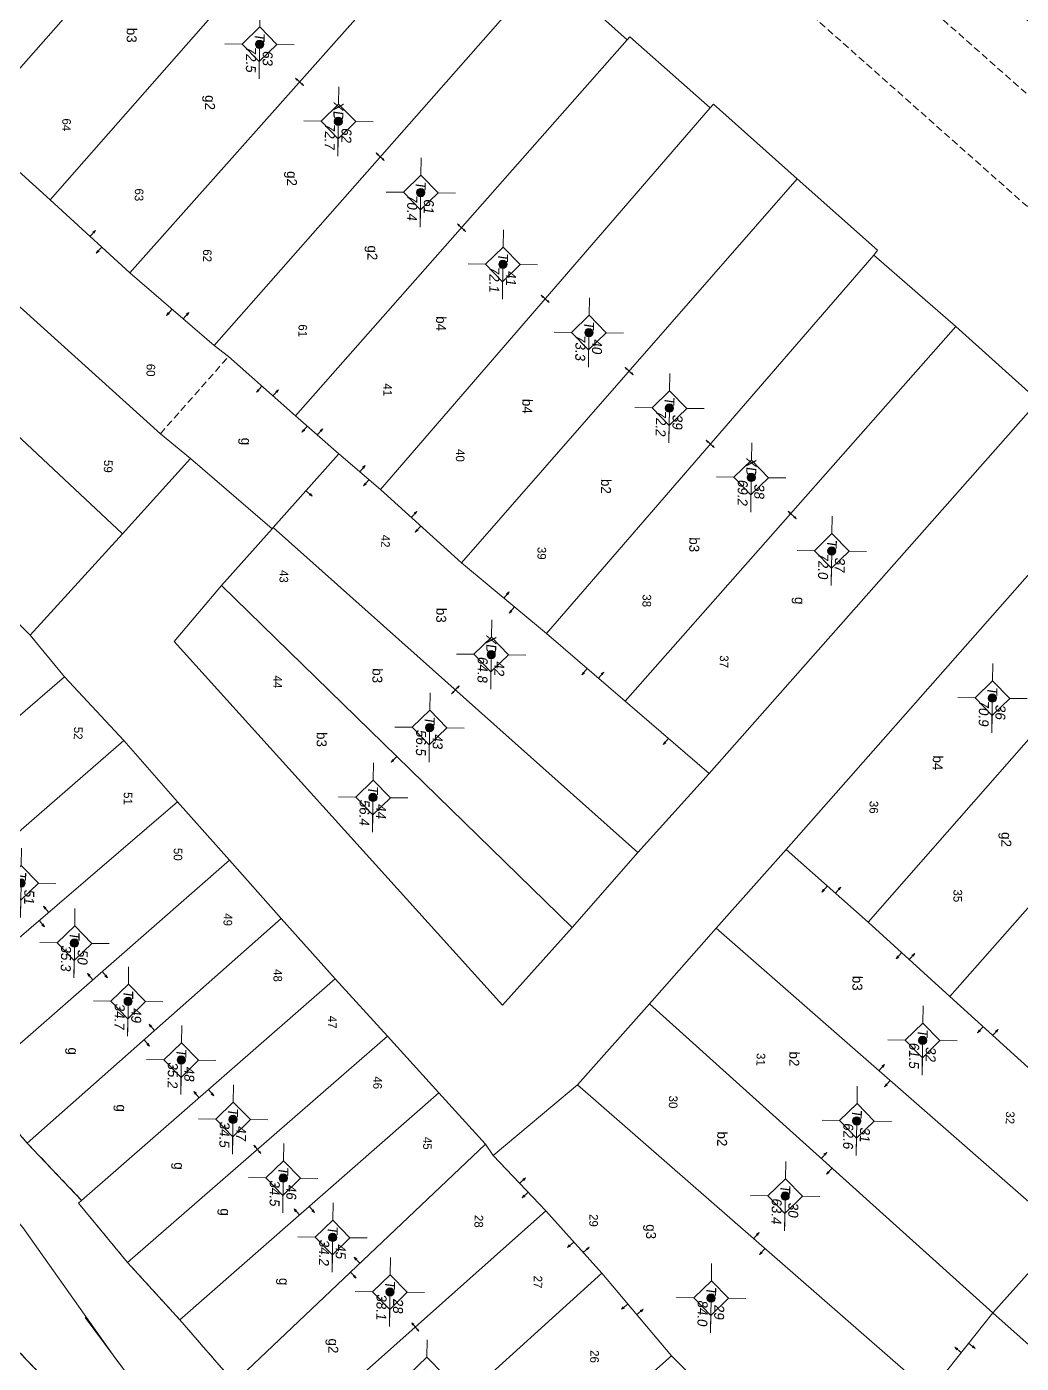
# Model space of a CAD drawing. Extents: x 601689 to 602595, y 1189742 to 1190763.
# Drawn here: x 602429.96 to 602465.83, y 1190289.36 to 1190337.57 of the extents above; entities that cross this region are included whole.
import ezdxf
from ezdxf.enums import TextEntityAlignment as Align

# ---------------------------------------------------------------- set-up
doc = ezdxf.new("R2010")
doc.units = 0
doc.header["$MEASUREMENT"] = 0
doc.linetypes.add('HIDDEN', pattern=[0.375, 0.25, -0.125])
for name, color, linetype in [('10', 250, 'Continuous'), ('11', 7, 'Continuous'), ('13', 7, 'Continuous'), ('14', 7, 'Continuous'), ('15', 7, 'Continuous'), ('16', 7, 'Continuous'), ('22', 7, 'Continuous'), ('53', 7, 'Continuous'), ('57', 7, 'Continuous')]:
    doc.layers.add(name, color=color, linetype=linetype)
doc.layers.get('0').off()
doc.styles.add('TXT', font='vnshx.shx')

# ---------------------------------------------------------------- blocks, each defined once
blk = doc.blocks.new('NH3R')
at = {"layer": '16', "color": 7, "linetype": 'Continuous', "lineweight": 0}
for p, q in [((0, 0), (0.297, -0.005)), ((0.297, -0.005), (0.186, 0.031)), ((0.297, -0.005), (0.189, -0.033))]:
    blk.add_line(p, q, dxfattribs=at)
blk = doc.blocks.new('NH3')
at = {"layer": '16', "color": 7, "linetype": 'Continuous', "lineweight": 0}
for p, q in [((-0.199, -0.002), (-0.113, 0.021)), ((0.197, -0.012), (0.107, 0.015)), ((-0.199, -0.002), (0.197, -0.012)), ((-0.199, -0.002), (-0.116, -0.035)), ((0.197, -0.012), (0.104, -0.027))]:
    blk.add_line(p, q, dxfattribs=at)
blk = doc.blocks.new('*M25252525')
at = {"layer": '13', "color": 3, "linetype": 'Continuous', "lineweight": 0}
blk.add_line((602522.049, 1190129.077), (602523.069, 1190129.077), dxfattribs=at)
at = {"layer": '13', "color": 3, "linetype": 'Continuous', "lineweight": 0, "style": 'TXT', "oblique": 7.6055}
for s, p in [('36', (602522.199, 1190129.377)), ('70.9', (602522.049, 1190128.777))]:
    blk.add_text(s, height=0.36, dxfattribs=at).set_placement(p, align=Align.MIDDLE_LEFT)
blk.add_text('T', height=0.36, dxfattribs=at).set_placement((602521.852, 1190129.077), align=Align.MIDDLE_RIGHT)
blk = doc.blocks.new('*M27272727')
at = {"layer": '13', "color": 3, "linetype": 'Continuous', "lineweight": 0}
blk.add_line((602534.43, 1190126.742), (602535.45, 1190126.742), dxfattribs=at)
at = {"layer": '13', "color": 3, "linetype": 'Continuous', "lineweight": 0, "style": 'TXT', "oblique": 7.6055}
for s, p in [('32', (602534.58, 1190127.042)), ('61.5', (602534.43, 1190126.442))]:
    blk.add_text(s, height=0.36, dxfattribs=at).set_placement(p, align=Align.MIDDLE_LEFT)
blk.add_text('T', height=0.36, dxfattribs=at).set_placement((602534.233, 1190126.742), align=Align.MIDDLE_RIGHT)
blk = doc.blocks.new('*M29292929')
at = {"layer": '13', "color": 3, "linetype": 'Continuous', "lineweight": 0}
blk.add_line((602537.366, 1190124.409), (602538.386, 1190124.409), dxfattribs=at)
at = {"layer": '13', "color": 3, "linetype": 'Continuous', "lineweight": 0, "style": 'TXT', "oblique": 7.6055}
blk.add_text('T', height=0.36, dxfattribs=at).set_placement((602537.169, 1190124.409), align=Align.MIDDLE_RIGHT)
for s, p in [('31', (602537.516, 1190124.709)), ('62.6', (602537.366, 1190124.109))]:
    blk.add_text(s, height=0.36, dxfattribs=at).set_placement(p, align=Align.MIDDLE_LEFT)
blk = doc.blocks.new('*M31313131')
at = {"layer": '13', "color": 3, "linetype": 'Continuous', "lineweight": 0}
blk.add_line((602516.824, 1190123.208), (602517.844, 1190123.208), dxfattribs=at)
at = {"layer": '13', "color": 3, "linetype": 'Continuous', "lineweight": 0, "style": 'TXT', "oblique": 7.6055}
for s, p in [('37', (602516.974, 1190123.508)), ('72.0', (602516.824, 1190122.908))]:
    blk.add_text(s, height=0.36, dxfattribs=at).set_placement(p, align=Align.MIDDLE_LEFT)
blk.add_text('T', height=0.36, dxfattribs=at).set_placement((602516.627, 1190123.208), align=Align.MIDDLE_RIGHT)
blk = doc.blocks.new('*M33333333')
at = {"layer": '13', "color": 3, "linetype": 'Continuous', "lineweight": 0}
blk.add_line((602540.117, 1190121.867), (602541.137, 1190121.867), dxfattribs=at)
at = {"layer": '13', "color": 3, "linetype": 'Continuous', "lineweight": 0, "style": 'TXT', "oblique": 7.6055}
for s, p in [('30', (602540.267, 1190122.167)), ('63.4', (602540.117, 1190121.567))]:
    blk.add_text(s, height=0.36, dxfattribs=at).set_placement(p, align=Align.MIDDLE_LEFT)
blk.add_text('T', height=0.36, dxfattribs=at).set_placement((602539.92, 1190121.867), align=Align.MIDDLE_RIGHT)
blk = doc.blocks.new('*M35353535')
at = {"layer": '13', "color": 3, "linetype": 'Continuous', "lineweight": 0}
blk.add_line((602514.215, 1190120.266), (602515.235, 1190120.266), dxfattribs=at)
at = {"layer": '13', "color": 3, "linetype": 'Continuous', "lineweight": 0, "style": 'TXT', "oblique": 7.6055}
for s, p in [('38', (602514.365, 1190120.566)), ('69.2', (602514.215, 1190119.966))]:
    blk.add_text(s, height=0.36, dxfattribs=at).set_placement(p, align=Align.MIDDLE_LEFT)
blk.add_text('XD', height=0.36, dxfattribs=at).set_placement((602514.096, 1190120.266), align=Align.MIDDLE_RIGHT)
blk = doc.blocks.new('*M36363636')
at = {"layer": '13', "color": 3, "linetype": 'Continuous', "lineweight": 0}
blk.add_line((602543.835, 1190119.249), (602544.855, 1190119.249), dxfattribs=at)
at = {"layer": '13', "color": 3, "linetype": 'Continuous', "lineweight": 0, "style": 'TXT', "oblique": 7.6055}
blk.add_text('T', height=0.36, dxfattribs=at).set_placement((602543.638, 1190119.249), align=Align.MIDDLE_RIGHT)
for s, p in [('29', (602543.985, 1190119.549)), ('84.0', (602543.835, 1190118.949))]:
    blk.add_text(s, height=0.36, dxfattribs=at).set_placement(p, align=Align.MIDDLE_LEFT)
blk = doc.blocks.new('*M38383838')
at = {"layer": '13', "color": 3, "linetype": 'Continuous', "lineweight": 0}
blk.add_line((602511.756, 1190117.279), (602512.776, 1190117.279), dxfattribs=at)
at = {"layer": '13', "color": 3, "linetype": 'Continuous', "lineweight": 0, "style": 'TXT', "oblique": 7.6055}
blk.add_text('T', height=0.36, dxfattribs=at).set_placement((602511.559, 1190117.279), align=Align.MIDDLE_RIGHT)
for s, p in [('39', (602511.906, 1190117.579)), ('72.2', (602511.756, 1190116.979))]:
    blk.add_text(s, height=0.36, dxfattribs=at).set_placement(p, align=Align.MIDDLE_LEFT)
blk = doc.blocks.new('*M40404040')
at = {"layer": '13', "color": 3, "linetype": 'Continuous', "lineweight": 0}
blk.add_line((602509.075, 1190114.337), (602510.095, 1190114.337), dxfattribs=at)
at = {"layer": '13', "color": 3, "linetype": 'Continuous', "lineweight": 0, "style": 'TXT', "oblique": 7.6055}
blk.add_text('T', height=0.36, dxfattribs=at).set_placement((602508.878, 1190114.337), align=Align.MIDDLE_RIGHT)
for s, p in [('40', (602509.225, 1190114.637)), ('73.3', (602509.075, 1190114.037))]:
    blk.add_text(s, height=0.36, dxfattribs=at).set_placement(p, align=Align.MIDDLE_LEFT)
blk = doc.blocks.new('*M43434343')
at = {"layer": '13', "color": 3, "linetype": 'Continuous', "lineweight": 0}
blk.add_line((602506.659, 1190111.2), (602507.679, 1190111.2), dxfattribs=at)
at = {"layer": '13', "color": 3, "linetype": 'Continuous', "lineweight": 0, "style": 'TXT', "oblique": 7.6055}
for s, p in [('41', (602506.809, 1190111.5)), ('72.1', (602506.659, 1190110.9))]:
    blk.add_text(s, height=0.36, dxfattribs=at).set_placement(p, align=Align.MIDDLE_LEFT)
blk.add_text('T', height=0.36, dxfattribs=at).set_placement((602506.462, 1190111.2), align=Align.MIDDLE_RIGHT)
blk = doc.blocks.new('*M44444444')
at = {"layer": '13', "color": 3, "linetype": 'Continuous', "lineweight": 0}
blk.add_line((602520.739, 1190110.981), (602521.759, 1190110.981), dxfattribs=at)
at = {"layer": '13', "color": 3, "linetype": 'Continuous', "lineweight": 0, "style": 'TXT', "oblique": 7.6055}
blk.add_text('XD', height=0.36, dxfattribs=at).set_placement((602520.62, 1190110.981), align=Align.MIDDLE_RIGHT)
for s, p in [('42', (602520.889, 1190111.281)), ('64.8', (602520.739, 1190110.681))]:
    blk.add_text(s, height=0.36, dxfattribs=at).set_placement(p, align=Align.MIDDLE_LEFT)
blk = doc.blocks.new('*M46464646')
at = {"layer": '13', "color": 3, "linetype": 'Continuous', "lineweight": 0}
blk.add_line((602523.404, 1190108.798), (602524.424, 1190108.798), dxfattribs=at)
at = {"layer": '13', "color": 3, "linetype": 'Continuous', "lineweight": 0, "style": 'TXT', "oblique": 7.6055}
for s, p in [('43', (602523.554, 1190109.098)), ('56.5', (602523.404, 1190108.498))]:
    blk.add_text(s, height=0.36, dxfattribs=at).set_placement(p, align=Align.MIDDLE_LEFT)
blk.add_text('T', height=0.36, dxfattribs=at).set_placement((602523.207, 1190108.798), align=Align.MIDDLE_RIGHT)
blk = doc.blocks.new('*M47474747')
at = {"layer": '13', "color": 3, "linetype": 'Continuous', "lineweight": 0}
blk.add_line((602504.11, 1190108.198), (602505.13, 1190108.198), dxfattribs=at)
at = {"layer": '13', "color": 3, "linetype": 'Continuous', "lineweight": 0, "style": 'TXT', "oblique": 7.6055}
for s, p in [('61', (602504.26, 1190108.498)), ('70.4', (602504.11, 1190107.898))]:
    blk.add_text(s, height=0.36, dxfattribs=at).set_placement(p, align=Align.MIDDLE_LEFT)
blk.add_text('T', height=0.36, dxfattribs=at).set_placement((602503.913, 1190108.198), align=Align.MIDDLE_RIGHT)
blk = doc.blocks.new('*M48484848')
at = {"layer": '13', "color": 3, "linetype": 'Continuous', "lineweight": 0}
blk.add_line((602543.785, 1190107.665), (602544.805, 1190107.665), dxfattribs=at)
at = {"layer": '13', "color": 3, "linetype": 'Continuous', "lineweight": 0, "style": 'TXT', "oblique": 7.6055}
blk.add_text('T', height=0.36, dxfattribs=at).set_placement((602543.588, 1190107.665), align=Align.MIDDLE_RIGHT)
for s, p in [('28', (602543.935, 1190107.965)), ('38.1', (602543.785, 1190107.365))]:
    blk.add_text(s, height=0.36, dxfattribs=at).set_placement(p, align=Align.MIDDLE_LEFT)
blk = doc.blocks.new('*M49494949')
at = {"layer": '13', "color": 3, "linetype": 'Continuous', "lineweight": 0}
blk.add_line((602525.954, 1190106.795), (602526.974, 1190106.795), dxfattribs=at)
at = {"layer": '13', "color": 3, "linetype": 'Continuous', "lineweight": 0, "style": 'TXT', "oblique": 7.6055}
for s, p in [('44', (602526.104, 1190107.095)), ('56.4', (602525.954, 1190106.495))]:
    blk.add_text(s, height=0.36, dxfattribs=at).set_placement(p, align=Align.MIDDLE_LEFT)
blk.add_text('T', height=0.36, dxfattribs=at).set_placement((602525.757, 1190106.795), align=Align.MIDDLE_RIGHT)
blk = doc.blocks.new('*M50505050')
at = {"layer": '13', "color": 3, "linetype": 'Continuous', "lineweight": 0}
blk.add_line((602541.847, 1190105.569), (602542.867, 1190105.569), dxfattribs=at)
at = {"layer": '13', "color": 3, "linetype": 'Continuous', "lineweight": 0, "style": 'TXT', "oblique": 7.6055}
for s, p in [('45', (602541.997, 1190105.869)), ('34.2', (602541.847, 1190105.269))]:
    blk.add_text(s, height=0.36, dxfattribs=at).set_placement(p, align=Align.MIDDLE_LEFT)
blk.add_text('T', height=0.36, dxfattribs=at).set_placement((602541.65, 1190105.569), align=Align.MIDDLE_RIGHT)
blk = doc.blocks.new('*M51515151')
at = {"layer": '13', "color": 3, "linetype": 'Continuous', "lineweight": 0}
blk.add_line((602501.587, 1190105.191), (602502.607, 1190105.191), dxfattribs=at)
at = {"layer": '13', "color": 3, "linetype": 'Continuous', "lineweight": 0, "style": 'TXT', "oblique": 7.6055}
blk.add_text('XD', height=0.36, dxfattribs=at).set_placement((602501.468, 1190105.191), align=Align.MIDDLE_RIGHT)
for s, p in [('62', (602501.737, 1190105.491)), ('72.7', (602501.587, 1190104.891))]:
    blk.add_text(s, height=0.36, dxfattribs=at).set_placement(p, align=Align.MIDDLE_LEFT)
blk = doc.blocks.new('*M52525252')
at = {"layer": '13', "color": 3, "linetype": 'Continuous', "lineweight": 0}
blk.add_line((602539.731, 1190103.757), (602540.751, 1190103.757), dxfattribs=at)
at = {"layer": '13', "color": 3, "linetype": 'Continuous', "lineweight": 0, "style": 'TXT', "oblique": 7.6055}
blk.add_text('T', height=0.36, dxfattribs=at).set_placement((602539.534, 1190103.757), align=Align.MIDDLE_RIGHT)
for s, p in [('46', (602539.881, 1190104.057)), ('34.5', (602539.731, 1190103.457))]:
    blk.add_text(s, height=0.36, dxfattribs=at).set_placement(p, align=Align.MIDDLE_LEFT)
blk = doc.blocks.new('*M53535353')
at = {"layer": '13', "color": 3, "linetype": 'Continuous', "lineweight": 0}
blk.add_line((602498.847, 1190102.309), (602499.867, 1190102.309), dxfattribs=at)
at = {"layer": '13', "color": 3, "linetype": 'Continuous', "lineweight": 0, "style": 'TXT', "oblique": 7.6055}
blk.add_text('T', height=0.36, dxfattribs=at).set_placement((602498.65, 1190102.309), align=Align.MIDDLE_RIGHT)
for s, p in [('63', (602498.997, 1190102.609)), ('72.5', (602498.847, 1190102.009))]:
    blk.add_text(s, height=0.36, dxfattribs=at).set_placement(p, align=Align.MIDDLE_LEFT)
blk = doc.blocks.new('*M54545454')
at = {"layer": '13', "color": 3, "linetype": 'Continuous', "lineweight": 0}
blk.add_line((602537.641, 1190101.916), (602538.661, 1190101.916), dxfattribs=at)
at = {"layer": '13', "color": 3, "linetype": 'Continuous', "lineweight": 0, "style": 'TXT', "oblique": 7.6055}
blk.add_text('T', height=0.36, dxfattribs=at).set_placement((602537.444, 1190101.916), align=Align.MIDDLE_RIGHT)
for s, p in [('47', (602537.791, 1190102.216)), ('34.5', (602537.641, 1190101.616))]:
    blk.add_text(s, height=0.36, dxfattribs=at).set_placement(p, align=Align.MIDDLE_LEFT)
blk = doc.blocks.new('*M55555555')
at = {"layer": '13', "color": 3, "linetype": 'Continuous', "lineweight": 0}
blk.add_line((602535.526, 1190100.018), (602536.546, 1190100.018), dxfattribs=at)
at = {"layer": '13', "color": 3, "linetype": 'Continuous', "lineweight": 0, "style": 'TXT', "oblique": 7.6055}
for s, p in [('48', (602535.676, 1190100.318)), ('35.2', (602535.526, 1190099.718))]:
    blk.add_text(s, height=0.36, dxfattribs=at).set_placement(p, align=Align.MIDDLE_LEFT)
blk.add_text('T', height=0.36, dxfattribs=at).set_placement((602535.329, 1190100.018), align=Align.MIDDLE_RIGHT)
blk = doc.blocks.new('*M57575757')
at = {"layer": '13', "color": 3, "linetype": 'Continuous', "lineweight": 0}
blk.add_line((602533.438, 1190098.072), (602534.458, 1190098.072), dxfattribs=at)
at = {"layer": '13', "color": 3, "linetype": 'Continuous', "lineweight": 0, "style": 'TXT', "oblique": 7.6055}
for s, p in [('49', (602533.588, 1190098.372)), ('34.7', (602533.438, 1190097.772))]:
    blk.add_text(s, height=0.36, dxfattribs=at).set_placement(p, align=Align.MIDDLE_LEFT)
blk.add_text('T', height=0.36, dxfattribs=at).set_placement((602533.241, 1190098.072), align=Align.MIDDLE_RIGHT)
blk = doc.blocks.new('*M58585858')
at = {"layer": '13', "color": 3, "linetype": 'Continuous', "lineweight": 0}
blk.add_line((602531.366, 1190096.106), (602532.386, 1190096.106), dxfattribs=at)
at = {"layer": '13', "color": 3, "linetype": 'Continuous', "lineweight": 0, "style": 'TXT', "oblique": 7.6055}
blk.add_text('T', height=0.36, dxfattribs=at).set_placement((602531.169, 1190096.106), align=Align.MIDDLE_RIGHT)
for s, p in [('50', (602531.516, 1190096.406)), ('35.3', (602531.366, 1190095.806))]:
    blk.add_text(s, height=0.36, dxfattribs=at).set_placement(p, align=Align.MIDDLE_LEFT)
blk = doc.blocks.new('*M60606060')
at = {"layer": '13', "color": 3, "linetype": 'Continuous', "lineweight": 0}
blk.add_line((602529.224, 1190094.149), (602530.244, 1190094.149), dxfattribs=at)
at = {"layer": '13', "color": 3, "linetype": 'Continuous', "lineweight": 0, "style": 'TXT', "oblique": 7.6055}
blk.add_text('T', height=0.36, dxfattribs=at).set_placement((602529.027, 1190094.149), align=Align.MIDDLE_RIGHT)
for s, p in [('51', (602529.374, 1190094.449)), ('36.0', (602529.224, 1190093.849))]:
    blk.add_text(s, height=0.36, dxfattribs=at).set_placement(p, align=Align.MIDDLE_LEFT)
blk = doc.blocks.new('CENTRD')
at = {"layer": '11', "linetype": 'Continuous', "lineweight": 0}
h = blk.add_hatch(color=2, dxfattribs=at)
edge = h.paths.add_edge_path()
edge.add_arc((0, 0), 0.15, 0, 360)
at = {"layer": '11', "color": 2, "linetype": 'Continuous', "lineweight": 0}
for p, q in [((0, 1.25), (0, 0.625)), ((0, 0.625), (-0.625, 0)), ((0.625, 0), (0, 0.625)), ((-0.625, 0), (-1.25, 0)), ((-0.625, 0), (0, -0.625)), ((0, -0.625), (0.625, 0)), ((1.25, 0), (0.625, 0)), ((0, -0.625), (0, -1.25))]:
    blk.add_line(p, q, dxfattribs=at)
blk.add_circle((0, 0), 0.15, dxfattribs=at)
blk = doc.blocks.new('B')
at = {"color": 7, "linetype": 'Continuous', "lineweight": 0}
for p, q in [((0.8, 2.62), (0.801, 5.6)), ((0.62, 2.441), (0.96, 2.78)), ((0.62, -0.969), (0.96, -0.63)), ((0.8, -4.05), (0.8, -0.81))]:
    blk.add_line(p, q, dxfattribs=at)
for points in [[(0.801, 5.6), (0.53, 5.331), (0.8, 10.21), (1.04, 4.83), (0.801, 5.6)], [(0.8, -4.05), (0.531, -4.309), (0.53, -9.429)], [(0.8, -4.05), (1.04, -4.569), (1.04, -10.289)], [(0.53, -7.289), (0.8, -6.95), (1.04, -8.139)]]:
    blk.add_lwpolyline(points, dxfattribs=at)
for points in [[(0.801, 5.6), (0.8, 10.21), (1.04, 4.83)], [(0.8, -4.05), (0.8, -6.95), (1.04, -4.569), (1.04, -8.139)]]:
    blk.add_solid(points, dxfattribs=at)
at = {"color": 7, "linetype": 'Continuous', "lineweight": 0, "style": 'TXT'}
blk.add_text('B', height=1.815, rotation=360, dxfattribs=at).set_placement((0, 0))

msp = doc.modelspace()

# ---------------------------------------------------------------- linework, layer by layer
at = {"layer": '10', "color": 7, "linetype": 'Continuous', "lineweight": 0}
for p, q in [((602442.919, 1190345.109), (602430.808, 1190331.324)), ((602433.682, 1190328.694), (602445.912, 1190342.457)), ((602448.725, 1190339.709), (602436.727, 1190326.073)), ((602451.618, 1190337.099), (602448.725, 1190339.709)), ((602439.662, 1190323.532), (602451.618, 1190337.099)), ((602454.615, 1190334.648), (602442.726, 1190320.88)), ((602445.64, 1190318.24), (602457.75, 1190332.085)), ((602433.682, 1190328.694), (602430.808, 1190331.324)), ((602460.513, 1190329.337), (602448.705, 1190315.688)), ((602463.477, 1190326.755), (602460.513, 1190329.337)), ((602436.727, 1190326.073), (602433.682, 1190328.694)), ((602463.477, 1190326.755), (602451.542, 1190313.249)), ((602439.662, 1190323.532), (602441.223, 1190322.171)), ((602435.871, 1190321.994), (602433.414, 1190319.278)), ((602438.816, 1190319.464), (602435.871, 1190321.994)), ((602438.857, 1190319.513), (602441.223, 1190322.171)), ((602441.223, 1190322.171), (602442.726, 1190320.88)), ((602442.726, 1190320.88), (602445.64, 1190318.24)), ((602436.988, 1190317.419), (602438.816, 1190319.464)), ((602438.816, 1190319.464), (602438.857, 1190319.513)), ((602452.007, 1190307.782), (602438.857, 1190319.513)), ((602430.083, 1190315.623), (602433.414, 1190319.278)), ((602472.22, 1190318.856), (602460.313, 1190305.268)), ((602445.64, 1190318.24), (602448.705, 1190315.688)), ((602436.988, 1190317.419), (602449.639, 1190305.074)), ((602430.083, 1190315.623), (602429.343, 1190316.384)), ((602475.274, 1190316.223), (602463.256, 1190302.588)), ((602431.322, 1190314.116), (602430.083, 1190315.623)), ((602448.705, 1190315.688), (602451.542, 1190313.249)), ((602422.225, 1190306.27), (602431.322, 1190314.116)), ((602433.461, 1190311.827), (602431.322, 1190314.116)), ((602451.542, 1190313.249), (602454.576, 1190310.637)), ((602424.332, 1190303.871), (602433.461, 1190311.827)), ((602435.401, 1190309.61), (602433.461, 1190311.827)), ((602454.576, 1190310.637), (602452.007, 1190307.782)), ((602426.102, 1190301.627), (602435.401, 1190309.61)), ((602437.272, 1190307.504), (602435.401, 1190309.61)), ((602454.829, 1190305.054), (602457.359, 1190307.889)), ((602460.313, 1190305.268), (602457.359, 1190307.889)), ((602437.272, 1190307.504), (602428.101, 1190299.469)), ((602439.144, 1190305.408), (602437.272, 1190307.504)), ((602452.007, 1190307.782), (602449.639, 1190305.074)), ((602439.144, 1190305.408), (602429.982, 1190297.304)), ((602441.093, 1190303.232), (602439.144, 1190305.408)), ((602452.423, 1190302.326), (602454.829, 1190305.054)), ((602454.829, 1190305.054), (602467.379, 1190294.06)), ((602463.256, 1190302.588), (602460.313, 1190305.268)), ((602431.943, 1190295.237), (602441.093, 1190303.232)), ((602442.976, 1190301.155), (602441.093, 1190303.232)), ((602466.21, 1190299.907), (602463.256, 1190302.588)), ((602449.822, 1190299.402), (602452.423, 1190302.326)), ((602452.423, 1190302.326), (602464.81, 1190291.175)), ((602433.603, 1190292.993), (602442.976, 1190301.155)), ((602444.828, 1190299.12), (602442.976, 1190301.155)), ((602429.982, 1190297.304), (602428.101, 1190299.469)), ((602446.786, 1190296.853), (602449.822, 1190299.402)), ((602449.822, 1190299.402), (602462.53, 1190288.317)), ((602435.485, 1190290.928), (602444.828, 1190299.12)), ((602446.512, 1190297.266), (602444.828, 1190299.12)), ((602431.943, 1190295.237), (602429.982, 1190297.304)), ((602437.444, 1190288.671), (602446.512, 1190297.266)), ((602446.786, 1190296.853), (602446.512, 1190297.266)), ((602448.68, 1190294.857), (602446.786, 1190296.853)), ((602439.274, 1190286.485), (602448.68, 1190294.857)), ((602450.709, 1190292.609), (602448.68, 1190294.857)), ((602464.81, 1190291.175), (602467.338, 1190294.011)), ((602435.485, 1190290.928), (602433.603, 1190292.993)), ((602450.709, 1190292.609), (602440.117, 1190283.024)), ((602453.218, 1190289.624), (602450.709, 1190292.609)), ((602437.444, 1190288.671), (602435.485, 1190290.928)), ((602462.53, 1190288.317), (602464.81, 1190291.175)), ((602477.771, 1190279.617), (602464.81, 1190291.175)), ((602453.218, 1190289.624), (602442.691, 1190280.378)), ((602455.626, 1190287.261), (602453.218, 1190289.624))]:
    msp.add_line(p, q, dxfattribs=at)
for points in [[(602439.974, 1190347.719), (602427.865, 1190333.984), (602430.808, 1190331.324)], [(602454.615, 1190334.648), (602451.72, 1190337.207), (602451.618, 1190337.099)], [(602454.615, 1190334.648), (602454.737, 1190334.776), (602457.75, 1190332.085)], [(602422.791, 1190333.704), (602434.783, 1190322.89), (602435.871, 1190321.994)], [(602460.513, 1190329.337), (602460.645, 1190329.515), (602457.75, 1190332.085)], [(602420.65, 1190331.414), (602425.104, 1190327.333), (602424.982, 1190327.183), (602433.414, 1190319.278)], [(602454.576, 1190310.637), (602466.451, 1190324.075), (602463.477, 1190326.755)], [(602439.662, 1190323.532), (602437.242, 1190325.675), (602436.727, 1190326.073)], [(602457.359, 1190307.889), (602469.275, 1190321.426), (602472.22, 1190318.856)], [(602449.639, 1190305.074), (602447.121, 1190302.279), (602435.281, 1190315.401), (602436.988, 1190317.419)], [(602433.603, 1190292.993), (602431.833, 1190295.138), (602431.943, 1190295.237)], [(602431.631, 1190287.731), (602429.492, 1190289.98), (602416.662, 1190278.405), (602418.672, 1190276.128)]]:
    msp.add_lwpolyline(points, dxfattribs=at)
at = {"layer": '14', "color": 6, "linetype": 'HIDDEN', "lineweight": 0}
msp.add_line((602434.783, 1190322.89), (602437.242, 1190325.675), dxfattribs=at)
at = {"layer": '22', "color": 7, "linetype": 'HIDDEN', "lineweight": 0}
for p, q in [((602499.986, 1190300.963), (602422.89, 1190369.395)), ((602429.982, 1190297.304), (602428.101, 1190299.469)), ((602431.943, 1190295.237), (602429.982, 1190297.304)), ((602431.833, 1190295.138), (602431.943, 1190295.237)), ((602433.603, 1190292.993), (602431.833, 1190295.138)), ((602435.485, 1190290.928), (602433.603, 1190292.993)), ((602437.444, 1190288.671), (602435.485, 1190290.928))]:
    msp.add_line(p, q, dxfattribs=at)
msp.add_lwpolyline([(602469.778, 1190331.839), (602470.562, 1190331.399), (602471.193, 1190331.5), (602471.486, 1190331.707), (602471.611, 1190332.125), (602471.619, 1190332.685), (602471.405, 1190333.077), (602443.116, 1190358.046), (602442.728, 1190358.242), (602442.318, 1190358.248), (602441.757, 1190358.175), (602441.574, 1190357.968), (602441.499, 1190357.559), (602441.453, 1190357.149), (602441.667, 1190356.706)], close=True, dxfattribs=at)
msp.add_lwpolyline([(602427.719, 1190288.384), (602429.492, 1190289.98), (602431.631, 1190287.731), (602433.788, 1190285.351), (602434.021, 1190285.518), (602436.189, 1190283.168), (602436.036, 1190283.01), (602438.115, 1190280.711), (602440.035, 1190278.555), (602439.945, 1190278.476), (602442.833, 1190275.417), (602440.382, 1190273.2)], dxfattribs=at)
at = {"layer": '57', "color": 172, "linetype": 'Continuous', "lineweight": 0}
for points in [[(602425.775, 1190298.992), (602429.82, 1190294.256), (602433.136, 1190289.57), (602437.85, 1190283.235), (602441.276, 1190279.298), (602447.169, 1190272.936)], [(602465.173, 1190252.039), (602460.274, 1190257.956), (602455.555, 1190263.881), (602441.276, 1190279.298), (602437.85, 1190283.235), (602432.066, 1190291.005)]]:
    msp.add_lwpolyline(points, dxfattribs=at)

# ---------------------------------------------------------------- block references
at = {"color": 7, "linetype": 'Continuous', "lineweight": 0, "rotation": 269.214199256255}
msp.add_blockref('B', (602423.25, 1190320.527), dxfattribs=at)
at = {"layer": '11', "color": 2, "linetype": 'Continuous', "lineweight": 0, "rotation": 269.1680420500809}
for p in [(602438.361, 1190336.941), (602441.203, 1190334.159), (602444.173, 1190331.593), (602447.137, 1190329.001), (602450.239, 1190326.539), (602453.142, 1190323.816), (602456.093, 1190321.314), (602458.996, 1190318.662), (602446.714, 1190314.925), (602464.789, 1190313.353), (602444.492, 1190312.292), (602442.453, 1190309.772), (602429.76, 1190306.686), (602431.686, 1190304.516), (602433.622, 1190302.415), (602462.274, 1190301.007), (602435.537, 1190300.299), (602437.404, 1190298.157), (602459.899, 1190298.105), (602439.215, 1190296.04), (602457.317, 1190295.391), (602440.996, 1190293.898), (602443.064, 1190291.93), (602454.646, 1190291.712), (602444.384, 1190288.96)]:
    msp.add_blockref('CENTRD', p, dxfattribs=at)
at = {"layer": '13', "color": 3, "linetype": 'Continuous', "lineweight": 0, "rotation": 269.1680420500809}
for name in ['*M53535353', '*M51515151', '*M47474747', '*M43434343', '*M40404040', '*M38383838', '*M35353535', '*M31313131', '*M44444444', '*M25252525', '*M46464646', '*M49494949', '*M60606060', '*M58585858', '*M57575757', '*M27272727', '*M55555555', '*M54545454', '*M29292929', '*M52525252', '*M33333333', '*M50505050', '*M48484848', '*M36363636']:
    msp.add_blockref(name, (-578790.27, 1810052.359), dxfattribs=at)
at = {"layer": '16', "color": 7, "linetype": 'Continuous', "lineweight": 0}
for name, p, rotation in [('NH3', (602439.797, 1190335.581), 138.3683411001094), ('NH3', (602442.72, 1190332.89), 318.6517703442143), ('NH3', (602448.67, 1190327.758), 319.1914956788006), ('NH3R', (602440.087, 1190323.167), 228.916940801438), ('NH3R', (602440.443, 1190322.851), 48.91694080143804), ('NH3', (602454.609, 1190322.518), 139.1354374877924), ('NH3R', (602441.975, 1190321.52), 49.33374168223285), ('NH3R', (602442.311, 1190321.236), 229.3337416822329), ('NH3R', (602443.832, 1190319.875), 47.82012863062348), ('NH3R', (602444.178, 1190319.56), 227.8201286306235), ('NH3R', (602450.178, 1190314.417), 229.3337416822329), ('NH3R', (602450.583, 1190314.072), 49.33374168223285), ('NH3', (602445.427, 1190313.643), 228.2643044307417), ('NH3R', (602443.314, 1190311.251), 225.7050474110419), ('NH3R', (602430.756, 1190305.623), 130.6461946849244), ('NH3R', (602430.412, 1190305.328), 310.6461946849245), ('NH3R', (602432.687, 1190303.487), 311.2221460468117), ('NH3R', (602432.353, 1190303.192), 131.2221460468117), ('NH3R', (602464.462, 1190301.501), 227.7724907580419), ('NH3R', (602460.699, 1190299.913), 48.78538226816203), ('NH3R', (602461.104, 1190299.557), 228.785382268162), ('NH3', (602438.29, 1190297.08), 311.0526863896995), ('NH3R', (602458.616, 1190296.751), 48.00957507191743), ('NH3R', (602459.011, 1190296.395), 228.0095750719174), ('NH3R', (602439.797, 1190294.709), 131.250861949725), ('NH3R', (602440.151, 1190295.024), 311.250861949725), ('NH3R', (602456.176, 1190293.854), 48.8980146564177), ('NH3R', (602456.591, 1190293.499), 228.8980146564176), ('NH3R', (602441.974, 1190292.969), 133.4690416935311), ('NH3R', (602441.639, 1190292.644), 313.4690416935312), ('NH3', (602443.981, 1190290.672), 311.6663771481017), ('NH3R', (602463.67, 1190289.752), 141.4398019104958), ('NH3R', (602463.935, 1190290.078), 321.4398019104958)]:
    msp.add_blockref(name, p, dxfattribs=dict(at, rotation=rotation))
for name, p, xscale, yscale, rotation in [('NH3', (602445.635, 1190330.321), 1.000001489285737, 1.000001489285737, 138.6142941738625), ('NH3R', (602432.24, 1190330.004), 1.000001046149683, 1.000001046149683, 47.54662253933846), ('NH3R', (602432.676, 1190329.619), 1.000001046149683, 1.000001046149683, 227.5466225393385), ('NH3R', (602435.205, 1190327.384), 0.9999977708811174, 0.9999977708811174, 229.2585533829559), ('NH3R', (602435.611, 1190327.038), 0.9999977708811174, 0.9999977708811174, 49.25855338295598), ('NH3', (602451.695, 1190325.157), 0.9999969795388703, 0.9999969795388703, 318.8226858528562), ('NH3R', (602438.447, 1190324.608), 0.9999974389507, 0.9999974389507, 228.472782076382), ('NH3R', (602438.842, 1190324.254), 0.9999974389507, 0.9999974389507, 48.47278207638198), ('NH3R', (602440.035, 1190320.837), 1.000001435183945, 1.000001435183945, 318.3119676688999), ('NH3', (602457.564, 1190319.956), 1.000001319542707, 1.000001319542707, 138.9833858108128), ('NH3R', (602447.172, 1190316.959), 0.9999977292475191, 0.9999977292475191, 50.21505653147373), ('NH3R', (602447.558, 1190316.643), 0.9999977292475191, 0.9999977292475191, 230.2150565314738), ('NH3R', (602453.114, 1190311.897), 0.9999977708811174, 0.9999977708811174, 229.2585533829559), ('NH3R', (602458.841, 1190306.578), 1.000001170789849, 1.000001170789849, 228.4250908513741), ('NH3R', (602459.127, 1190306.314), 1.000001170789849, 1.000001170789849, 48.42509085137418), ('NH3R', (602461.518, 1190304.171), 0.9999976020481915, 0.9999976020481915, 227.6783681289316), ('NH3R', (602461.785, 1190303.927), 0.9999976020481912, 0.9999976020481912, 47.6783681289316), ('NH3R', (602434.568, 1190301.361), 1.000001548288129, 1.000001548288129, 131.4967930733361), ('NH3R', (602464.797, 1190301.186), 0.9999976020481912, 0.9999976020481912, 47.6783681289316), ('NH3R', (602434.194, 1190301.026), 1.000001548288129, 1.000001548288129, 311.4967930733362), ('NH3R', (602436.185, 1190298.939), 0.9999986760211428, 0.9999986760211428, 131.1467666789574), ('NH3R', (602436.519, 1190299.234), 0.9999986760211426, 0.9999986760211426, 311.1467666789573), ('NH3R', (602447.733, 1190295.85), 1.000001476643916, 1.000001476643916, 43.47866489559267), ('NH3R', (602448.048, 1190295.526), 1.000001476643916, 1.000001476643916, 223.4786648955926), ('NH3R', (602449.694, 1190293.733), 0.9999986894327864, 0.9999986894327864, 222.0723204507977), ('NH3R', (602450.029, 1190293.358), 0.9999986894327864, 0.9999986894327864, 42.07232045079768), ('NH3R', (602451.643, 1190291.496), 0.9999988809796676, 0.9999988809796676, 220.0602334479277), ('NH3R', (602451.969, 1190291.122), 0.9999988809796676, 0.9999988809796676, 40.06023344792764)]:
    msp.add_blockref(name, p, dxfattribs=dict(at, xscale=xscale, yscale=yscale, rotation=rotation))

# ---------------------------------------------------------------- texts
at = {"layer": '15', "color": 7, "linetype": 'Continuous', "lineweight": 0, "style": 'TXT'}
for s, p in [('b3', (602433.754, 1190337.534)), ('g2', (602436.581, 1190335.105)), ('g2', (602439.533, 1190332.365)), ('g2', (602442.437, 1190329.684)), ('b4', (602444.912, 1190327.13)), ('b4', (602448.021, 1190324.148)), ('g', (602437.881, 1190322.747)), ('b2', (602450.861, 1190321.258)), ('b3', (602454.043, 1190319.155)), ('g', (602457.843, 1190317.002)), ('b3', (602444.917, 1190316.61)), ('b3', (602442.617, 1190314.431)), ('b3', (602440.606, 1190312.129)), ('b4', (602462.826, 1190311.284)), ('g2', (602465.298, 1190308.52)), ('b3', (602459.926, 1190303.334)), ('g', (602431.639, 1190300.751)), ('b2', (602457.649, 1190300.604)), ('g', (602433.382, 1190298.697)), ('b2', (602455.049, 1190297.72)), ('g', (602435.463, 1190296.608)), ('g', (602437.13, 1190294.946)), ('g3', (602452.483, 1190294.375)), ('g', (602439.246, 1190292.437)), ('g2', (602441.026, 1190290.252))]:
    msp.add_text(s, height=0.36, rotation=269.2144, dxfattribs=at).set_placement(p, align=Align.MIDDLE_LEFT)
at = {"layer": '53', "color": 200, "linetype": 'Continuous', "lineweight": 0, "style": 'TXT'}
for s, p in [('64', (602431.404, 1190334.266)), ('63', (602434.02, 1190331.74)), ('62', (602436.479, 1190329.546)), ('61', (602439.922, 1190326.838)), ('60', (602434.443, 1190325.414)), ('41', (602442.983, 1190324.707)), ('40', (602445.601, 1190322.34)), ('59', (602432.905, 1190321.945)), ('42', (602442.908, 1190319.247)), ('39', (602448.542, 1190318.81)), ('43', (602439.241, 1190317.977)), ('38', (602452.33, 1190317.098)), ('37', (602455.119, 1190314.9)), ('44', (602439.019, 1190314.17)), ('52', (602431.823, 1190312.319)), ('51', (602433.62, 1190309.964)), ('36', (602460.518, 1190309.646)), ('50', (602435.423, 1190307.95)), ('35', (602463.545, 1190306.453)), ('49', (602437.221, 1190305.594)), ('48', (602439.023, 1190303.58)), ('47', (602440.991, 1190301.893)), ('31', (602456.443, 1190300.551)), ('46', (602442.621, 1190299.71)), ('30', (602453.282, 1190299.015)), ('32', (602465.435, 1190298.447)), ('45', (602444.421, 1190297.526)), ('28', (602446.272, 1190294.71)), ('29', (602450.413, 1190294.743)), ('27', (602448.403, 1190292.521)), ('26', (602450.446, 1190289.833))]:
    msp.add_text(s, height=0.31, rotation=269.2144, dxfattribs=at).set_placement(p, align=Align.MIDDLE_LEFT)

doc.saveas('drawing.dxf')
